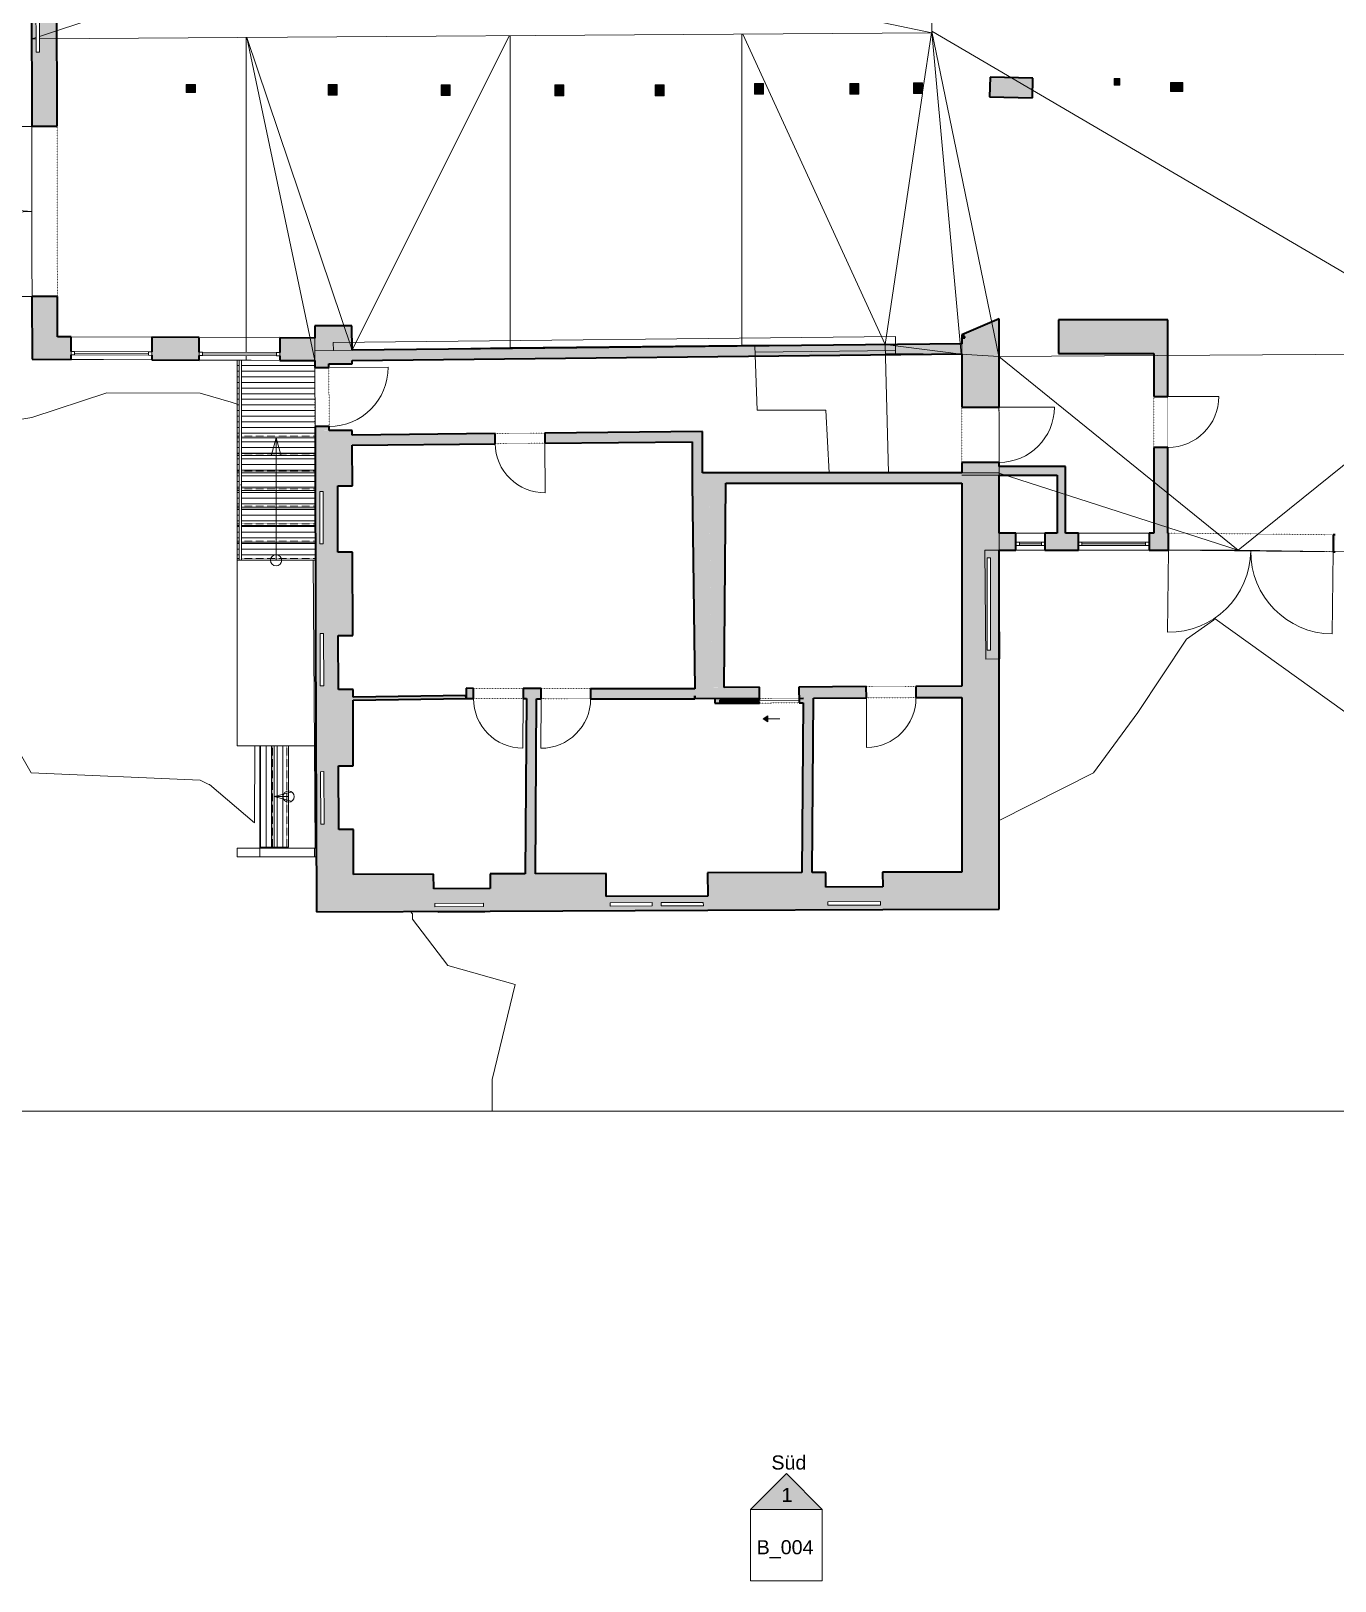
# Model space of a CAD drawing. Header units: millimetres. Extents: x -34429 to 28571, y -26634 to 14701.
# Drawn here: x -13429 to 9702, y -26634 to 859 of the extents above; entities that cross this region are included whole.
import ezdxf

# ---------------------------------------------------------------- set-up
doc = ezdxf.new("R2010")
doc.units = ezdxf.units.MM
doc.linetypes.add('Verdeckt', pattern=[3, 2, -1])
doc.linetypes.add('Über Schnittebene 1', pattern=[1, 0, -1])
for name, color, linetype, lineweight in [('A-ANNO-NOTE', 131, 'Continuous', 9), ('A-DETL-MBND', 5, 'Continuous', 9), ('A-DOOR', 31, 'Continuous', 9), ('A-FLOR', 192, 'Continuous', 9), ('A-FLOR-HRAL', 11, 'Continuous', 9), ('A-GLAZ', 151, 'Continuous', 9), ('A-WALL', 113, 'Continuous', 9), ('A-WALL-PATT', 111, 'Continuous', 35), ('C-TOPO', 7, 'Continuous', 9), ('C-TOPO-MAJR', 7, 'Continuous', 9), ('G-ANNO-SYMB', 111, 'Continuous', 9), ('S-COLS', 52, 'Continuous', 9), ('S-STRS', 31, 'Continuous', 9), ('S-STRS-ANNO', 31, 'Continuous', 9)]:
    doc.layers.add(name, color=color, linetype=linetype, lineweight=lineweight)
doc.styles.add('Arial', font='arial.ttf', dxfattribs={"height": 250})
pattern_1 = [(180, (-9770.68, -8530.01), (-1e-14, -100), [])]
pattern_2 = [(270, (-8860.51, -13620.01), (100, 6e-15), [])]

# ---------------------------------------------------------------- blocks, each defined once
blk = doc.blocks.new('Fensterelement 1-flg - Standard-457505-Erdgeschoss ÖG')
at = {"layer": 'A-GLAZ'}
for p, q in [((-413, 10), (-413, 33)), ((413, 10), (-413, 10)), ((413, 31), (413, 10))]:
    blk.add_line(p, q, dxfattribs=at)
blk = doc.blocks.new('Drehflügel 1-flg - Variabel - Drehflügel 1-flg - Variabel-412876-Erdgeschoss ÖG')
at = {"layer": 'A-DOOR', "linetype": 'Über Schnittebene 1'}
for p, q in [((440, 76), (-440, 76)), ((-440, -104), (440, -104))]:
    blk.add_line(p, q, dxfattribs=at)
at = {"layer": 'A-DOOR'}
blk.add_line((440, -984), (440, -104), dxfattribs=at)
blk.add_arc((440, -104), 880, 180, 270, dxfattribs=at)
blk = doc.blocks.new('Drehflügel 1-flg - Variabel - Drehflügel 1-flg - Variabel-412947-Erdgeschoss ÖG')
at = {"layer": 'A-DOOR', "linetype": 'Über Schnittebene 1'}
for p, q in [((440, 76), (-440, 76)), ((-440, -104), (440, -104))]:
    blk.add_line(p, q, dxfattribs=at)
at = {"layer": 'A-DOOR'}
blk.add_line((440, -984), (440, -104), dxfattribs=at)
blk.add_arc((440, -104), 880, 180, 270, dxfattribs=at)
blk = doc.blocks.new('Drehflügel 1-flg - Variabel - Drehflügel 1-flg - Variabel-413046-Erdgeschoss ÖG')
at = {"layer": 'A-DOOR'}
blk.add_line((440, 984), (440, 104), dxfattribs=at)
at = {"layer": 'A-DOOR', "linetype": 'Über Schnittebene 1'}
for p, q in [((-440, 104), (440, 104)), ((440, -76), (-440, -76))]:
    blk.add_line(p, q, dxfattribs=at)
at = {"layer": 'A-DOOR'}
blk.add_arc((440, 104), 880, 90, 180, dxfattribs=at)
blk = doc.blocks.new('Wandschiebeflügel 1-flg - 70 x 1_975-415245-Erdgeschoss ÖG')
at = {"layer": 'A-DOOR', "linetype": 'Über Schnittebene 1'}
for p, q in [((-350, 64), (350, 64)), ((350, -16), (-350, -16))]:
    blk.add_line(p, q, dxfattribs=at)
at = {"layer": 'A-DOOR'}
blk.add_line((-350, 24), (350, 24), dxfattribs=at)
blk = doc.blocks.new('Drehflügel 1-flg - Variabel - Drehflügel 1-flg - Variabel-523802-Erdgeschoss ÖG')
at = {"layer": 'A-DOOR', "linetype": 'Über Schnittebene 1'}
for p, q in [((525, 111), (-525, 111)), ((-525, -139), (525, -139))]:
    blk.add_line(p, q, dxfattribs=at)
at = {"layer": 'A-DOOR'}
blk.add_line((525, -1189), (525, -139), dxfattribs=at)
blk.add_arc((525, -139), 1050, 180, 270, dxfattribs=at)
blk = doc.blocks.new('Fenster 1-flg - Variabel - Fenster 1-flg - Variabel-524245-Erdgeschoss ÖG')
at = {"layer": 'A-GLAZ'}
for p, q in [((-465, 60), (-465, 120)), ((-465, 120), (465, 120)), ((465, 60), (-465, 60)), ((465, 120), (465, 60))]:
    blk.add_line(p, q, dxfattribs=at)
blk = doc.blocks.new('Fenster 1-flg - Variabel - Fenster 1-flg - Variabel-524308-Erdgeschoss ÖG')
at = {"layer": 'A-GLAZ'}
for p, q in [((-465, 190), (-465, 250)), ((-465, 250), (465, 250)), ((465, 190), (-465, 190)), ((465, 250), (465, 190))]:
    blk.add_line(p, q, dxfattribs=at)
blk = doc.blocks.new('Fenster 1-flg - Variabel - Fenster 1-flg - Variabel-526024-Erdgeschoss ÖG')
at = {"layer": 'A-GLAZ'}
for p, q in [((-430, 60), (-430, 120)), ((-430, 120), (430, 120)), ((430, 60), (-430, 60)), ((430, 120), (430, 60))]:
    blk.add_line(p, q, dxfattribs=at)
blk = doc.blocks.new('Fenster 1-flg - Variabel - Fenster 1-flg - Variabel-526816-Erdgeschoss ÖG')
at = {"layer": 'A-GLAZ'}
for p, q in [((-375, -15), (-375, 45)), ((-375, 45), (375, 45)), ((375, 45), (375, -15)), ((375, -15), (-375, -15))]:
    blk.add_line(p, q, dxfattribs=at)
blk = doc.blocks.new('Fenster 1-flg - Variabel - Fenster 1-flg - Variabel-526720-Erdgeschoss ÖG')
at = {"layer": 'A-GLAZ'}
for p, q in [((-467, 60), (-467, 120)), ((-467, 120), (467, 120)), ((467, 60), (-467, 60)), ((467, 120), (467, 60))]:
    blk.add_line(p, q, dxfattribs=at)
blk = doc.blocks.new('Drehflügel 1-flg - Variabel - Drehflügel 1-flg - Variabel-526957-Erdgeschoss ÖG')
at = {"layer": 'A-DOOR'}
blk.add_line((440, 994), (440, 114), dxfattribs=at)
at = {"layer": 'A-DOOR', "linetype": 'Über Schnittebene 1'}
for p, q in [((-440, 114), (440, 114)), ((440, -86), (-440, -86))]:
    blk.add_line(p, q, dxfattribs=at)
at = {"layer": 'A-DOOR'}
blk.add_arc((440, 114), 880, 90, 180, dxfattribs=at)
blk = doc.blocks.new('Fenster 1-flg - Variabel - Fenster 1-flg - Variabel-527151-Erdgeschoss ÖG')
at = {"layer": 'A-GLAZ'}
for p, q in [((-818, 120), (-818, 180)), ((-818, 180), (818, 180)), ((818, 120), (-818, 120)), ((818, 180), (818, 120))]:
    blk.add_line(p, q, dxfattribs=at)
blk = doc.blocks.new('Fenster 1-flg - Variabel - Fenster 1-flg - Variabel-530779-Erdgeschoss ÖG')
at = {"layer": 'A-GLAZ'}
for p, q in [((-715, -120), (-715, -60)), ((-715, -60), (-655, -60)), ((-655, -120), (-715, -120)), ((-655, -60), (-655, -120)), ((655, -60), (-655, -60)), ((-655, -90), (655, -90)), ((-655, -120), (655, -120)), ((655, -120), (655, -60)), ((655, -60), (715, -60)), ((715, -120), (655, -120)), ((715, -60), (715, -120))]:
    blk.add_line(p, q, dxfattribs=at)
blk = doc.blocks.new('Fenster 1-flg - Variabel - Fenster 1-flg - Variabel-531383-Erdgeschoss ÖG')
at = {"layer": 'A-GLAZ'}
for p, q in [((-255, -70), (-255, -10)), ((-255, -10), (-195, -10)), ((-195, -70), (-255, -70)), ((-195, -10), (-195, -70)), ((195, -10), (-195, -10)), ((-195, -40), (195, -40)), ((-195, -70), (195, -70)), ((195, -70), (195, -10)), ((195, -10), (255, -10)), ((255, -70), (195, -70)), ((255, -10), (255, -70))]:
    blk.add_line(p, q, dxfattribs=at)
blk = doc.blocks.new('Fenster 1-flg - Variabel - Fenster 1-flg - Variabel-531395-Erdgeschoss ÖG')
at = {"layer": 'A-GLAZ'}
for p, q in [((-625, -70), (-625, -10)), ((-625, -10), (-565, -10)), ((-565, -70), (-625, -70)), ((-565, -10), (-565, -70)), ((565, -10), (-565, -10)), ((-565, -40), (565, -40)), ((-565, -70), (565, -70)), ((565, -70), (565, -10)), ((565, -10), (625, -10)), ((625, -70), (565, -70)), ((625, -10), (625, -70))]:
    blk.add_line(p, q, dxfattribs=at)
blk = doc.blocks.new('Drehflügel 2-flg - Variabel - Drehflügel 2-flg - Variabel-530877-Erdgeschoss ÖG')
at = {"layer": 'A-DOOR'}
for p, q in [((-1509, 1749), (-1509, 239)), ((1509, 1749), (1509, 239))]:
    blk.add_line(p, q, dxfattribs=at)
at = {"layer": 'A-DOOR', "linetype": 'Über Schnittebene 1'}
for p, q in [((-1509, 239), (1509, 239)), ((1509, -211), (-1509, -211))]:
    blk.add_line(p, q, dxfattribs=at)
at = {"layer": 'A-DOOR'}
for centre, start, end in [((-1509, 239), 360, 90), ((1509, 239), 90, 180)]:
    blk.add_arc(centre, 1509, start, end, dxfattribs=at)
blk = doc.blocks.new('Fenster 1-flg - Variabel - Fenster 1-flg - Variabel-535240-Erdgeschoss ÖG')
at = {"layer": 'A-GLAZ'}
for p, q in [((-970, -85), (970, -85)), ((-970, -145), (-970, -85)), ((970, -145), (-970, -145)), ((970, -85), (970, -145))]:
    blk.add_line(p, q, dxfattribs=at)
blk = doc.blocks.new('Drehflügel 1-flg - Variabel - Drehflügel 1-flg - Variabel-535595-Erdgeschoss ÖG')
at = {"layer": 'A-DOOR', "linetype": 'Über Schnittebene 1'}
for p, q in [((452, 111), (-452, 111)), ((-452, -139), (452, -139))]:
    blk.add_line(p, q, dxfattribs=at)
at = {"layer": 'A-DOOR'}
blk.add_line((452, -1044), (452, -139), dxfattribs=at)
blk.add_arc((452, -139), 905, 180, 270, dxfattribs=at)
blk = doc.blocks.new('Drehflügel 1-flg - Variabel - Drehflügel 1-flg - Variabel-535766-Erdgeschoss ÖG')
at = {"layer": 'A-DOOR', "linetype": 'Über Schnittebene 1'}
for p, q in [((491, 316), (-491, 316)), ((-491, -344), (491, -344))]:
    blk.add_line(p, q, dxfattribs=at)
at = {"layer": 'A-DOOR'}
blk.add_line((491, -1326), (491, -344), dxfattribs=at)
blk.add_arc((491, -344), 982, 180, 270, dxfattribs=at)
blk = doc.blocks.new('Drehflügel 2-flg - Variabel - Drehflügel 2-flg - Variabel-545345-Erdgeschoss ÖG')
at = {"layer": 'A-DOOR'}
for p, q in [((-1460, 1624), (-1460, 164)), ((1460, 1624), (1460, 164))]:
    blk.add_line(p, q, dxfattribs=at)
at = {"layer": 'A-DOOR', "linetype": 'Über Schnittebene 1'}
for p, q in [((-1460, 164), (1460, 164)), ((1460, -136), (-1460, -136))]:
    blk.add_line(p, q, dxfattribs=at)
at = {"layer": 'A-DOOR'}
for centre, start, end in [((-1460, 164), 360, 90), ((1460, 164), 90, 180)]:
    blk.add_arc(centre, 1460, start, end, dxfattribs=at)
blk = doc.blocks.new('Typ des oberen Holms - Oberer Geländerholm_Innen_-623101-Erdgeschoss ÖG')
at = {"layer": 'A-FLOR-HRAL'}
for p, q in [((-9735, -7152), (-9735, -8530)), ((-9717, -7192), (-9713, -7192)), ((-9695, -8530), (-9695, -7152))]:
    blk.add_line(p, q, dxfattribs=at)
at = {"layer": 'A-FLOR-HRAL', "flags": 128}
blk.add_lwpolyline([(-9713, -8530), (-9715, -8530), (-9717, -8530)], dxfattribs=at)
blk = doc.blocks.new('Typ des oberen Holms - Oberer Geländerholm_Innen_-V1-Erdgeschoss ÖG')
at = {"layer": 'A-FLOR-HRAL'}
for p, q in [((-9735, -4982), (-9695, -4982)), ((-9735, -6360), (-9735, -4982)), ((-9695, -6360), (-9695, -4982)), ((-9735, -8530), (-9735, -6360)), ((-9695, -8530), (-9695, -6360)), ((-9735, -8530), (-9695, -8530))]:
    blk.add_line(p, q, dxfattribs=at)
blk = doc.blocks.new('Ansicht - Gefüllter Pfeil und Ansichtsname-212564-Erdgeschoss ÖG')
at = {"layer": 'G-ANNO-SYMB'}
for p, q in [((-6.35, -6.35), (-6.35, 6.35)), ((-6.35, 6.35), (6.35, 6.35)), ((6.35, 6.35), (6.35, -6.35)), ((6.35, -6.35), (-6.35, -6.35))]:
    blk.add_line(p, q, dxfattribs=at)
blk = doc.blocks.new('Ansicht - Gefüllter Pfeil und Ansichtsname-212290-Erdgeschoss ÖG')
at = {"layer": 'G-ANNO-SYMB'}
blk.add_hatch(color=256, dxfattribs=at).paths.add_polyline_path([(6.35, 0), (-6.35, 0), (0, 6.35)], flags=0)
for p, q in [((0, 6.35), (-6.35, 0)), ((6.35, 0), (0, 6.35)), ((-6.35, 0), (6.35, 0))]:
    blk.add_line(p, q, dxfattribs=at)

msp = doc.modelspace()

# ---------------------------------------------------------------- hatches: boundary and pattern name
at = {"layer": 'A-ANNO-NOTE'}
msp.add_hatch(color=256, dxfattribs=at).paths.add_polyline_path([(-356, -11392), (-356, -11290), (-444, -11341)], flags=0)
at = {"layer": 'A-WALL-PATT', "lineweight": 9, "transparency": 33554585}
h = msp.add_hatch(color=256, dxfattribs=at)
h.paths.add_polyline_path([(-12960, -4567), (-12962, -3850), (-13412, -3851), (-13410, -4565)], flags=0)
h.paths.add_polyline_path([(-13417, -832), (-12967, -832), (-12975, 3488), (-13425, 3488), (-13418, -287)], flags=0)
h.paths.add_polyline_path([(-13340, 483), (-13343, 2423), (-13283, 2423), (-13280, 483), (-13283, 483)], flags=0)
h.paths.add_polyline_path([(-13428, 4848), (-12978, 4848), (-12979, 5701), (-13429, 5701), (-13428, 5225)], flags=0)
for points in [[(4334, -327), (4341, 23), (3583, 39), (3576, -311)], [(3133, -4561), (3743, -4302), (3743, -4248), (3133, -4507)], [(6486, -4863), (6736, -4863), (6736, -4263), (4798, -4263), (4798, -4863), (6389, -4863)], [(3133, -4582), (3133, -4507), (3083, -4528), (3083, -4582)], [(-7735, -4985), (3083, -4869), (3083, -4689), (-7735, -4805)], [(-1519, -7160), (-1519, -6425), (-1699, -6427), (-1699, -7160)], [(4773, -7018), (4773, -6868), (3743, -6868), (3743, -7018)], [(4773, -8048), (4923, -8048), (4923, -6868), (4773, -6868), (4773, -7708)], [(3083, -7160), (3083, -6980), (-1519, -6980), (-1519, -7160), (1987, -7160)], [(-1654, -10788), (-1354, -10786), (-1399, -7160), (-1699, -7160), (-1692, -7708)], [(-1354, -10786), (-1131, -10785), (-1101, -7160), (-1399, -7160), (-1392, -7708)], [(-8377, -10823), (-7977, -10822), (-7980, -9861), (-8240, -9862), (-8237, -10758), (-8297, -10758), (-8300, -9862), (-8380, -9863)], [(-7716, -11008), (-5712, -10980), (-5713, -10930), (-7717, -10958)], [(-4663, -14089), (-4483, -14088), (-4462, -10984), (-4642, -10983)], [(-1652, -10988), (-1652, -10935), (-1654, -10808), (-3387, -10807), (-3387, -10987), (-2415, -10988)], [(246, -14070), (426, -14069), (451, -10976), (271, -10977), (267, -11418)]]:
    msp.add_hatch(color=256, dxfattribs=at).paths.add_polyline_path(points, flags=0)
h = msp.add_hatch(color=256, dxfattribs=at)
h.paths.add_polyline_path([(-8365, -14763), (-7705, -14760), (-7709, -13306), (-8369, -13308)], flags=0)
h.paths.add_polyline_path([(-8373, -12178), (-7713, -12176), (-7717, -10821), (-8377, -10823), (-8375, -11418)], flags=0)
h.paths.add_polyline_path([(-8380, -9863), (-8300, -9862), (-8300, -9828), (-8240, -9828), (-8240, -9862), (-7720, -9861), (-7724, -8386), (-8384, -8388)], flags=0)
h.paths.add_polyline_path([(-8388, -7208), (-7728, -7206), (-7731, -6226), (-8391, -6228)], flags=0)
h.paths.add_polyline_path([(-8395, -5048), (-7735, -5046), (-7737, -4368), (-8397, -4370), (-8395, -4987)], flags=0)
h = msp.add_hatch(color=256, dxfattribs=at)
h.paths.add_polyline_path([(3083, -6943), (3743, -6943), (3743, -6793), (3083, -6793)], flags=0)
h.paths.add_polyline_path([(3743, -5811), (3743, -4302), (3083, -4582), (3083, -5811)], flags=0)
h = msp.add_hatch(color=256, dxfattribs=at)
h.paths.add_polyline_path([(-8395, -4987), (-8396, -4587), (-9014, -4585), (-9016, -4985)], flags=0)
h.paths.add_polyline_path([(-10446, -4978), (-10444, -4578), (-11284, -4574), (-11286, -4974), (-11219, -4975)], flags=0)
h.paths.add_polyline_path([(-12716, -4968), (-12714, -4568), (-13410, -4565), (-13409, -4965)], flags=0)
h = msp.add_hatch(color=256, dxfattribs=at)
h.paths.add_polyline_path([(6486, -8048), (6736, -8048), (6736, -6528), (6486, -6528), (6486, -7708)], flags=0)
h.paths.add_polyline_path([(6736, -5623), (6736, -4863), (6486, -4863), (6486, -5623)], flags=0)
h = msp.add_hatch(color=256, dxfattribs=at)
h.paths.add_polyline_path([(-8391, -6228), (-8141, -6227), (-8141, -6157), (-8391, -6158)], flags=0)
h.paths.add_polyline_path([(-8394, -5108), (-8144, -5107), (-8145, -5047), (-8395, -5048)], flags=0)
h = msp.add_hatch(color=256, dxfattribs=at)
h.paths.add_polyline_path([(-7730, -6488), (-5195, -6462), (-5197, -6282), (-7731, -6308)], flags=0)
h.paths.add_polyline_path([(-4315, -6453), (-1519, -6425), (-1519, -6245), (-4317, -6273)], flags=0)
h = msp.add_hatch(color=256, dxfattribs=at)
h.paths.add_polyline_path([(3083, -14059), (3743, -14056), (3743, -6943), (3083, -6943), (3083, -11418)], flags=0)
h.paths.add_polyline_path([(3593, -10123), (3533, -10123), (3533, -8488), (3593, -8488), (3593, -10063)], flags=0)
h = msp.add_hatch(color=256, dxfattribs=at)
h.paths.add_polyline_path([(-8384, -8388), (-7984, -8387), (-7988, -7207), (-8388, -7208), (-8387, -7708)], flags=0)
h.paths.add_polyline_path([(-8305, -8238), (-8308, -7308), (-8248, -7308), (-8245, -8238)], flags=0)
h = msp.add_hatch(color=256, dxfattribs=at)
h.paths.add_polyline_path([(6736, -8348), (6736, -8048), (6403, -8048), (6403, -8348)], flags=0)
h.paths.add_polyline_path([(5153, -8348), (5153, -8048), (4553, -8048), (4553, -8348)], flags=0)
h.paths.add_polyline_path([(3743, -8348), (4043, -8348), (4043, -8048), (3743, -8048)], flags=0)
h = msp.add_hatch(color=256, dxfattribs=at)
h.paths.add_polyline_path([(9702, -8378), (9706, -8078), (9671, -8078), (9668, -8378)], flags=0)
h.paths.add_polyline_path([(6748, -8348), (6751, -8048), (6736, -8048), (6736, -8348)], flags=0)
h = msp.add_hatch(color=256, dxfattribs=at)
h.paths.add_polyline_path([(-3387, -10987), (-3387, -10807), (-3502, -10807), (-3502, -10987)], flags=0)
h.paths.add_polyline_path([(-4382, -10984), (-4382, -10804), (-4700, -10803), (-4700, -10983), (-4462, -10984)], flags=0)
h.paths.add_polyline_path([(-5580, -10981), (-5580, -10801), (-5711, -10800), (-5712, -10980)], flags=0)
h = msp.add_hatch(color=256, dxfattribs=at)
h.paths.add_polyline_path([(-1651, -10988), (-506, -10982), (-507, -10782), (-1654, -10788), (-1652, -10935)], flags=0)
h.paths.add_polyline_path([(194, -10978), (1389, -10971), (1388, -10771), (193, -10778)], flags=0)
h.paths.add_polyline_path([(2269, -10966), (3083, -10962), (3083, -10762), (2268, -10766)], flags=0)
h = msp.add_hatch(color=256, dxfattribs=at)
h.paths.add_polyline_path([(-1301, -11066), (-506, -11062), (-506, -11042), (-1206, -11046), (-1206, -11006), (-506, -11002), (-506, -10982), (-1301, -10986)], flags=0)
h.paths.add_polyline_path([(194, -11058), (270, -11057), (271, -10977), (194, -10978)], flags=0)
h = msp.add_hatch(color=256, dxfattribs=at)
h.paths.add_polyline_path([(-8369, -13308), (-7969, -13307), (-7973, -12177), (-8373, -12178)], flags=0)
h.paths.add_polyline_path([(-8290, -13209), (-8293, -12279), (-8233, -12279), (-8230, -13209)], flags=0)
h = msp.add_hatch(color=256, dxfattribs=at)
h.paths.add_polyline_path([(-7705, -14760), (-6285, -14755), (-6287, -14095), (-7707, -14100)], flags=0)
h.paths.add_polyline_path([(-5285, -14751), (-3225, -14743), (-3227, -14083), (-5287, -14091), (-5286, -14351)], flags=0)
h.paths.add_polyline_path([(-1425, -14736), (670, -14728), (668, -14068), (-1427, -14076), (-1426, -14486)], flags=0)
h.paths.add_polyline_path([(1680, -14724), (3743, -14716), (3743, -14056), (1678, -14064), (1679, -14324)], flags=0)
h = msp.add_hatch(color=256, dxfattribs=at)
h.paths.add_polyline_path([(-6285, -14755), (-5285, -14751), (-5286, -14351), (-6286, -14355)], flags=0)
h.paths.add_polyline_path([(-6265, -14675), (-6265, -14615), (-5405, -14612), (-5405, -14672), (-6205, -14675)], flags=0)
h = msp.add_hatch(color=256, dxfattribs=at)
h.paths.add_polyline_path([(-3225, -14743), (-1425, -14736), (-1426, -14486), (-3226, -14493)], flags=0)
h.paths.add_polyline_path([(-3158, -14663), (-3158, -14603), (-2408, -14600), (-2408, -14660), (-3098, -14663)], flags=0)
h.paths.add_polyline_path([(-2253, -14659), (-2253, -14599), (-1503, -14596), (-1503, -14656), (-2193, -14659)], flags=0)
h = msp.add_hatch(color=256, dxfattribs=at)
h.paths.add_polyline_path([(670, -14728), (1680, -14724), (1679, -14324), (669, -14328)], flags=0)
h.paths.add_polyline_path([(705, -14648), (705, -14588), (1640, -14584), (1640, -14644), (765, -14648)], flags=0)
at = {"layer": 'S-COLS'}
for points in [[(5883, -102), (5883, 18), (5783, 18), (5783, -102)], [(-10674, -232), (-10514, -232), (-10514, -92), (-10674, -92)], [(-8159, -279), (-7999, -279), (-7999, -89), (-8159, -89)], [(-5994, -284), (-5994, -94), (-6154, -94), (-6154, -284)], [(-4139, -289), (-3979, -289), (-3979, -99), (-4139, -99), (-4139, -287)], [(-2199, -289), (-2199, -99), (-2359, -99), (-2359, -289)], [(-594, -264), (-434, -264), (-434, -74), (-594, -74)], [(1096, -264), (1256, -264), (1256, -74), (1096, -74)], [(2226, -249), (2386, -249), (2386, -59), (2226, -59)], [(6784, -216), (7004, -216), (7004, -56), (6784, -56)]]:
    msp.add_hatch(color=256, dxfattribs=at).paths.add_polyline_path(points, flags=0)
at = {"layer": 'S-STRS'}
h = msp.add_hatch(dxfattribs=at)
h.set_pattern_fill('FP_2', color=256, style=0, pattern_type=2)
h.set_pattern_definition([(180, (-9080.69, -5674.12), (-1e-14, -100), [])])
h.paths.add_polyline_path([(-8391, -6360), (-8395, -4988), (-9695, -4982), (-9695, -6360), (-8391, -6360)], flags=0)
h.paths.add_polyline_path([(-9771, -6360), (-9735, -6360), (-9735, -4982), (-9771, -4982), (-9771, -5852)], flags=0)
h = msp.add_hatch(dxfattribs=at)
h.set_pattern_fill('FP_3', color=256, style=0, pattern_type=2)
h.set_pattern_definition(pattern_1)
h.paths.add_polyline_path([(-8391, -6670), (-8391, -6670), (-8391, -6360), (-9695, -6360), (-9695, -6670), (-8395, -6670)], flags=0)
h.paths.add_polyline_path([(-9771, -6670), (-9735, -6670), (-9735, -6360), (-9771, -6360)], flags=0)
h = msp.add_hatch(dxfattribs=at)
h.set_pattern_fill('FP_3', color=256, style=0, pattern_type=2)
h.set_pattern_definition(pattern_1)
h.paths.add_polyline_path([(-9018, -6980), (-8391, -6980), (-8391, -6670), (-9695, -6670), (-9695, -6980), (-9568, -6980)], flags=0)
h.paths.add_polyline_path([(-9735, -6980), (-9735, -6670), (-9771, -6670), (-9771, -6980)], flags=0)
h = msp.add_hatch(dxfattribs=at)
h.set_pattern_fill('FP_3', color=256, style=0, pattern_type=2)
h.set_pattern_definition(pattern_1)
h.paths.add_polyline_path([(-9771, -7290), (-9735, -7290), (-9735, -6980), (-9771, -6980), (-9771, -7244)], flags=0)
h.paths.add_polyline_path([(-9695, -7290), (-8391, -7290), (-8391, -6980), (-9695, -6980), (-9695, -7244)], flags=0)
h = msp.add_hatch(dxfattribs=at)
h.set_pattern_fill('FP_3', color=256, style=0, pattern_type=2)
h.set_pattern_definition(pattern_1)
h.paths.add_polyline_path([(-8395, -7600), (-8391, -7600), (-8391, -7290), (-9695, -7290), (-9695, -7600), (-9018, -7600)], flags=0)
h.paths.add_polyline_path([(-9735, -7600), (-9735, -7290), (-9771, -7290), (-9771, -7600)], flags=0)
h = msp.add_hatch(dxfattribs=at)
h.set_pattern_fill('FP_3', color=256, style=0, pattern_type=2)
h.set_pattern_definition(pattern_1)
h.paths.add_polyline_path([(-9735, -7910), (-9735, -7600), (-9771, -7600), (-9771, -7910)], flags=0)
h.paths.add_polyline_path([(-9695, -7910), (-8391, -7910), (-8391, -7600), (-9695, -7600), (-9695, -7708)], flags=0)
h = msp.add_hatch(dxfattribs=at)
h.set_pattern_fill('FP_3', color=256, style=0, pattern_type=2)
h.set_pattern_definition(pattern_1)
h.paths.add_polyline_path([(-8395, -8220), (-8391, -8220), (-8391, -7910), (-9695, -7910), (-9695, -8220), (-9018, -8220)], flags=0)
h.paths.add_polyline_path([(-9735, -8220), (-9735, -7910), (-9771, -7910), (-9771, -8220)], flags=0)
h = msp.add_hatch(dxfattribs=at)
h.set_pattern_fill('FP_3', color=256, style=0, pattern_type=2)
h.set_pattern_definition(pattern_1)
h.paths.add_polyline_path([(-8391, -8530), (-8391, -8220), (-9695, -8220), (-9695, -8530), (-8395, -8530)], flags=0)
h.paths.add_polyline_path([(-9771, -8530), (-9735, -8530), (-9735, -8220), (-9771, -8220)], flags=0)
h = msp.add_hatch(dxfattribs=at)
h.set_pattern_fill('FP_4', color=256, style=0, pattern_type=2)
h.set_pattern_definition(pattern_2)
h.paths.add_polyline_path([(-9213, -13620), (-9116, -13620), (-9116, -11820), (-9371, -11820), (-9371, -13620)], flags=0)
h = msp.add_hatch(dxfattribs=at)
h.set_pattern_fill('FP_4', color=256, style=0, pattern_type=2)
h.set_pattern_definition(pattern_2)
h.paths.add_polyline_path([(-8861, -13620), (-8861, -11820), (-9116, -11820), (-9116, -13620), (-9018, -13620)], flags=0)

# ---------------------------------------------------------------- linework, layer by layer
at = {"layer": 'A-ANNO-NOTE'}
for p, q in [((-356, -11290), (-444, -11341)), ((-444, -11341), (-144, -11340)), ((-444, -11341), (-356, -11392)), ((-356, -11392), (-356, -11290))]:
    msp.add_line(p, q, dxfattribs=at)
at = {"layer": 'A-DETL-MBND'}
for p, q in [((-9771, -7264), (-9771, -6360)), ((-9771, -8127), (-9771, -6360)), ((-9771, -8127), (-9771, -7264)), ((-9771, -8530), (-9771, -8127)), ((-9771, -8530), (-9771, -8127)), ((-9771, -9165), (-9771, -8530)), ((-9371, -13620), (-9371, -11820)), ((-9371, -13620), (-9371, -11820)), ((-9371, -11820), (-9371, -13620)), ((-8401, -11570), (-8402, -11570)), ((-8401, -11570), (-8401, -11820)), ((-8387, -13638), (-8401, -11820)), ((-9771, -13788), (-9771, -13638)), ((-9771, -13638), (-8387, -13638)), ((-9371, -13638), (-9371, -13620)), ((-9371, -13638), (-9371, -13620)), ((-9371, -13620), (-9371, -13638)), ((-9371, -13788), (-9371, -13638)), ((-9371, -13788), (-9371, -13638)), ((-9371, -13638), (-9371, -13788)), ((-8891, -13620), (-8891, -13638)), ((-8401, -13788), (-8401, -13638)), ((-8401, -13788), (-9771, -13788)), ((-9223, -13788), (-9371, -13788)), ((-9223, -13788), (-9371, -13788)), ((-9371, -13788), (-8401, -13788)), ((-8401, -13788), (-9223, -13788)), ((-9018, -13788), (-9223, -13788)), ((-8401, -13788), (-9018, -13788)), ((-8368, -13788), (-8401, -13788)), ((-8368, -13788), (-8401, -13788)), ((-8401, -13788), (-8368, -13788))]:
    msp.add_line(p, q, dxfattribs=at)
at = {"layer": 'A-FLOR', "lineweight": 18}
for p, q in [((-13280, 764), (-7023, 2835)), ((-7023, 2835), (2549, 825)), ((2549, 858), (12309, -4863)), ((2549, 849), (3736, -4915)), ((3073, -4872), (2549, 838)), ((-13420, 717), (-13340, 744)), ((-9610, -4842), (-9610, 743)), ((-9603, 743), (-8395, -4987)), ((-7735, -4805), (-9598, 743)), ((-7735, -4805), (-4945, 774)), ((-4928, 774), (-4928, -4758)), ((-819, -4714), (-819, 802)), ((-803, 802), (1722, -4703)), ((2386, -228), (2542, 825)), ((1722, -4703), (2383, -249)), ((-9610, -4982), (-9610, -4902)), ((-7735, -4805), (-4928, -4758)), ((1722, -4703), (-4928, -4758)), ((-4928, -4758), (-819, -4714)), ((-819, -4714), (1722, -4703)), ((1722, -4703), (3073, -4872)), ((3073, -4872), (1726, -4863)), ((3736, -4915), (3073, -4872)), ((12309, -4863), (3736, -4915)), ((3743, -6868), (3736, -4915)), ((3736, -4915), (7984, -8348)), ((12309, -4863), (7984, -8348)), ((3743, -6943), (3743, -6868)), ((3743, -6983), (3743, -6943)), ((7984, -8348), (3743, -6983))]:
    msp.add_line(p, q, dxfattribs=at)
at = {"layer": 'A-FLOR'}
for p, q in [((2549, 2905), (2549, 825)), ((-13340, 718), (-13420, 717)), ((-13409, -4965), (-13420, 717)), ((2549, 825), (-13280, 718)), ((-7735, -4805), (-8395, -4812)), ((1722, -4703), (-590, -4728)), ((-550, -5867), (-590, -4728)), ((1781, -6980), (1722, -4703)), ((-9610, -4982), (-13409, -4965)), ((-9016, -4985), (-9521, -4982)), ((-8395, -5048), (-8391, -6228)), ((670, -5867), (-550, -5867)), ((728, -6980), (670, -5867)), ((3743, -6980), (3083, -6980)), ((3743, -7018), (3743, -6980)), ((7984, -8348), (6736, -8348)), ((10282, -8388), (7984, -8348)), ((-9771, -11820), (-9771, -8530)), ((-8425, -8530), (-8401, -11820)), ((-8401, -11820), (-9771, -11820))]:
    msp.add_line(p, q, dxfattribs=at)
at = {"layer": 'A-WALL', "color": 7, "lineweight": 35}
for p, q in [((-13425, 3488), (-13417, -832)), ((-12967, -832), (-12975, 3488)), ((3583, 39), (3576, -311)), ((4341, 23), (3583, 39)), ((4334, -327), (4341, 23)), ((3576, -311), (4334, -327)), ((-13417, -832), (-12967, -832)), ((-12962, -3850), (-13412, -3851)), ((-13412, -3851), (-13409, -4965)), ((-12960, -4567), (-12962, -3850)), ((-7737, -4368), (-8397, -4370)), ((-8397, -4370), (-8396, -4587)), ((-7735, -4805), (-7737, -4368)), ((3743, -4248), (3083, -4528)), ((3743, -5811), (3743, -4248)), ((6736, -4263), (4798, -4263)), ((4798, -4263), (4798, -4863)), ((6736, -5623), (6736, -4263)), ((-12714, -4568), (-12960, -4567)), ((-12715, -4828), (-12714, -4568)), ((-11284, -4574), (-11285, -4834)), ((-10444, -4578), (-11284, -4574)), ((-10446, -4838), (-10444, -4578)), ((-9014, -4585), (-9016, -4845)), ((-8396, -4587), (-9014, -4585)), ((3083, -4528), (3083, -4689)), ((3133, -4561), (3083, -4582)), ((3083, -4582), (3133, -4582)), ((3133, -4582), (3133, -4561)), ((-12716, -4968), (-12715, -4888)), ((-11285, -4894), (-11286, -4974)), ((-10446, -4978), (-10446, -4898)), ((-9016, -4905), (-9016, -4985)), ((3083, -4689), (-7735, -4805)), ((-7735, -4985), (3083, -4869)), ((3083, -4869), (3083, -5811)), ((4798, -4863), (6486, -4863)), ((6486, -4863), (6486, -5623)), ((-13409, -4965), (-12716, -4968)), ((-11286, -4974), (-10446, -4978)), ((-9016, -4985), (-8395, -4987)), ((-8395, -4987), (-8395, -5048)), ((-8395, -5048), (-8394, -5108)), ((-8394, -5108), (-8144, -5107)), ((-8145, -5047), (-7735, -5046)), ((-8144, -5107), (-8145, -5047)), ((-7735, -5046), (-7735, -4985)), ((6486, -5623), (6736, -5623)), ((3083, -5811), (3743, -5811)), ((-8141, -6157), (-8391, -6158)), ((-8391, -6158), (-8391, -6228)), ((-8391, -6228), (-8380, -9863)), ((-8141, -6227), (-8141, -6157)), ((-7731, -6226), (-8141, -6227)), ((-7731, -6308), (-7731, -6226)), ((-5197, -6282), (-7731, -6308)), ((-5195, -6462), (-5197, -6282)), ((-1519, -6245), (-4317, -6273)), ((-4317, -6273), (-4315, -6453)), ((-1519, -6980), (-1519, -6245)), ((-7730, -6488), (-5195, -6462)), ((-7728, -7206), (-7730, -6488)), ((-4315, -6453), (-1699, -6427)), ((-1699, -6427), (-1699, -7160)), ((6486, -6528), (6486, -8048)), ((6736, -6528), (6486, -6528)), ((6736, -8048), (6736, -6528)), ((3083, -6793), (3083, -6980)), ((3743, -6793), (3083, -6793)), ((3743, -6868), (3743, -6793)), ((4923, -6868), (3743, -6868)), ((4923, -8048), (4923, -6868)), ((3083, -6980), (-1519, -6980)), ((3743, -8048), (3743, -7018)), ((3743, -7018), (4773, -7018)), ((4773, -7018), (4773, -8048)), ((-7988, -7207), (-7728, -7206)), ((-7984, -8387), (-7988, -7207)), ((-1699, -7160), (-1654, -10808)), ((-1131, -10785), (-1101, -7160)), ((-1101, -7160), (3083, -7160)), ((3083, -7160), (3083, -10762)), ((4043, -8048), (3743, -8048)), ((4043, -8348), (4043, -8048)), ((4773, -8048), (4553, -8048)), ((4553, -8048), (4553, -8348)), ((5153, -8048), (4923, -8048)), ((5153, -8348), (5153, -8048)), ((6486, -8048), (6403, -8048)), ((6403, -8048), (6403, -8348)), ((6751, -8048), (6736, -8048)), ((6748, -8348), (6751, -8048)), ((9671, -8078), (9668, -8378)), ((9706, -8078), (9671, -8078)), ((-7724, -8386), (-7984, -8387)), ((-7720, -9861), (-7724, -8386)), ((3743, -8348), (4043, -8348)), ((3743, -14716), (3743, -8348)), ((4553, -8348), (5153, -8348)), ((6403, -8348), (6736, -8348)), ((6736, -8348), (6748, -8348)), ((9668, -8378), (9702, -8378)), ((-8380, -9863), (-8365, -14763)), ((-7980, -9861), (-7720, -9861)), ((-7977, -10822), (-7980, -9861)), ((-7717, -10821), (-7977, -10822)), ((-7717, -10958), (-7717, -10821)), ((-5713, -10930), (-7717, -10958)), ((-7716, -11008), (-5712, -10980)), ((-5712, -10980), (-5713, -10930)), ((-5711, -10800), (-5712, -10980)), ((-5712, -10980), (-5580, -10981)), ((-5580, -10801), (-5711, -10800)), ((-5580, -10981), (-5580, -10801)), ((-4382, -10804), (-4700, -10803)), ((-4700, -10803), (-4700, -10983)), ((-4700, -10983), (-4642, -10983)), ((-4642, -10983), (-4663, -14089)), ((-4483, -14088), (-4462, -10984)), ((-4462, -10984), (-4382, -10984)), ((-4382, -10984), (-4382, -10804)), ((-3387, -10807), (-3502, -10807)), ((-3502, -10807), (-3502, -10987)), ((-3502, -10987), (-3387, -10987)), ((-1654, -10808), (-3387, -10807)), ((-3387, -10987), (-1652, -10988)), ((-1652, -10935), (-1651, -10988)), ((-1652, -10988), (-1652, -10935)), ((-506, -10982), (-1651, -10988)), ((-1301, -10986), (-1301, -11066)), ((-507, -10782), (-1131, -10785)), ((-506, -11002), (-507, -10782)), ((1388, -10771), (193, -10778)), ((193, -10778), (194, -11058)), ((194, -10978), (271, -10977)), ((426, -14069), (451, -10976)), ((451, -10976), (1389, -10971)), ((1389, -10971), (1388, -10771)), ((3083, -10762), (2268, -10766)), ((2268, -10766), (2269, -10966)), ((2269, -10966), (3083, -10962)), ((3083, -10962), (3083, -14059)), ((-7713, -12176), (-7716, -11008)), ((-1301, -11066), (-506, -11062)), ((-1206, -11006), (-506, -11002)), ((-1206, -11046), (-1206, -11006)), ((-506, -11042), (-1206, -11046)), ((-506, -11062), (-506, -11042)), ((194, -11058), (270, -11057)), ((270, -11057), (246, -14070)), ((-7973, -12177), (-7713, -12176)), ((-7969, -13307), (-7973, -12177)), ((-7709, -13306), (-7969, -13307)), ((-7707, -14100), (-7709, -13306)), ((-6287, -14095), (-7707, -14100)), ((-6286, -14355), (-6287, -14095)), ((-4663, -14089), (-5287, -14091)), ((-5287, -14091), (-5286, -14351)), ((-3227, -14083), (-4483, -14088)), ((-3226, -14493), (-3227, -14083)), ((246, -14070), (-1427, -14076)), ((-1427, -14076), (-1426, -14486)), ((668, -14068), (426, -14069)), ((669, -14328), (668, -14068)), ((3083, -14059), (1678, -14064)), ((1678, -14064), (1679, -14324)), ((-5286, -14351), (-6286, -14355)), ((-1426, -14486), (-3226, -14493)), ((1679, -14324), (669, -14328)), ((-8365, -14763), (-5285, -14751)), ((-5285, -14751), (-1425, -14736)), ((-1425, -14736), (1680, -14724)), ((1680, -14724), (3743, -14716))]:
    msp.add_line(p, q, dxfattribs=at)
at = {"layer": 'A-WALL'}
for p, q in [((-12714, -4568), (-11284, -4574)), ((-10444, -4578), (-9014, -4585)), ((-8396, -4587), (-8395, -4987)), ((-8067, -4667), (1903, -4560)), ((-8067, -4667), (-8066, -4808)), ((1903, -4560), (1907, -4881)), ((-12715, -4888), (-12715, -4828)), ((-11285, -4834), (-11285, -4894)), ((-10446, -4898), (-10446, -4838)), ((-9016, -4845), (-9016, -4905)), ((1906, -4810), (-586, -4837)), ((3083, -4869), (3083, -4689)), ((-11286, -4974), (-12716, -4968)), ((-10446, -4978), (-9521, -4982)), ((-9771, -8127), (-9771, -6360)), ((3083, -7018), (3743, -7018)), ((3743, -8348), (3743, -8048)), ((4553, -8048), (4043, -8048)), ((6403, -8048), (5153, -8048)), ((6736, -8048), (6736, -8348)), ((3509, -10281), (3493, -8348)), ((3743, -8348), (3493, -8348)), ((3759, -10279), (3743, -8348)), ((4553, -8348), (4043, -8348)), ((6403, -8348), (5153, -8348)), ((3509, -10281), (3759, -10279)), ((-5580, -10801), (-5580, -10981)), ((-4700, -10983), (-4700, -10803)), ((-4700, -10983), (-4700, -10983)), ((-4382, -10804), (-4382, -10984)), ((-4382, -10984), (-4382, -10984)), ((-3502, -10987), (-3502, -10807)), ((-3502, -10807), (-3502, -10807)), ((-507, -10782), (-507, -10782)), ((194, -11058), (193, -10778)), ((1388, -10771), (1388, -10771)), ((1388, -10771), (1389, -10971)), ((2269, -10966), (2268, -10766)), ((-506, -11062), (-506, -11062)), ((-6287, -14095), (-6286, -14355)), ((-5287, -14091), (-5287, -14091)), ((-5286, -14351), (-5287, -14091)), ((-3227, -14083), (-3226, -14493)), ((-1427, -14076), (-1427, -14076)), ((-1426, -14486), (-1427, -14076)), ((668, -14068), (669, -14328)), ((-5285, -14751), (-5285, -14751)), ((-5285, -14751), (-5285, -14751)), ((-1425, -14736), (-1425, -14736)), ((1680, -14724), (1680, -14724))]:
    msp.add_line(p, q, dxfattribs=at)
at = {"layer": 'C-TOPO'}
for p, q in [((-13418, -316), (-13418, -309)), ((-13418, -316), (-13418, -309)), ((-13418, -316), (-13418, -309)), ((4043, -8348), (3743, -8348)), ((4043, -8348), (3743, -8348)), ((4553, -8348), (4043, -8348)), ((4553, -8348), (4043, -8348)), ((5153, -8348), (4553, -8348)), ((5153, -8348), (4553, -8348)), ((5521, -8348), (5153, -8348)), ((5521, -8348), (5153, -8348)), ((6736, -8348), (6748, -8348)), ((6748, -8348), (6736, -8348)), ((6748, -8348), (6736, -8348)), ((6736, -8348), (6748, -8348)), ((6748, -8348), (7538, -8356)), ((7538, -8356), (6748, -8348)), ((7538, -8356), (6748, -8348)), ((6748, -8348), (9668, -8378)), ((7538, -8356), (7571, -8356)), ((7571, -8356), (7538, -8356)), ((7571, -8356), (7538, -8356)), ((7579, -8357), (7571, -8356)), ((7579, -8357), (7571, -8356)), ((7579, -8357), (7571, -8356)), ((7579, -8357), (9434, -8375)), ((9434, -8375), (7579, -8357)), ((9434, -8375), (7579, -8357)), ((9668, -8378), (9434, -8375)), ((9668, -8378), (9434, -8375)), ((9668, -8378), (9434, -8375)), ((9702, -8378), (9668, -8378)), ((9702, -8378), (9668, -8378)), ((9702, -8378), (9668, -8378)), ((9668, -8378), (9702, -8378)), ((-9771, -8530), (-9771, -9165)), ((-9371, -13620), (-9371, -11820)), ((-9371, -13620), (-9371, -13638)), ((-9371, -13638), (-9371, -13788)), ((-9371, -13788), (-9223, -13788)), ((-9223, -13788), (-9018, -13788)), ((-9018, -13788), (-8401, -13788)), ((-8401, -13788), (-8368, -13788)), ((-16429, -18299), (-13429, -18299)), ((-10429, -18299), (-13429, -18299)), ((-7429, -18299), (-10429, -18299)), ((-4429, -18299), (-7429, -18299)), ((-4429, -18299), (-1429, -18299)), ((1571, -18299), (-1429, -18299)), ((1571, -18299), (4571, -18299)), ((4571, -18299), (7571, -18299)), ((10571, -18299), (7571, -18299))]:
    msp.add_line(p, q, dxfattribs=at)
at = {"layer": 'C-TOPO-MAJR'}
for p, q in [((-9465, -13184), (-9458, -11820)), ((-6038, -15719), (-6662, -14895)), ((-5247, -18299), (-5247, -17737))]:
    msp.add_line(p, q, dxfattribs=at)
at = {"layer": 'C-TOPO-MAJR', "flags": 128}
for points in [[(-13414, -5997), (-12085, -5558), (-10429, -5565), (-9879, -5726), (-9771, -5758)], [(-16429, -9936), (-16096, -9299), (-16253, -6475), (-13414, -5997)], [(3743, -13145), (5418, -12299), (6206, -11230), (7070, -9931), (7548, -9591)], [(7548, -9591), (7571, -9564), (7576, -9568), (9876, -11220), (10176, -11520)], [(-16044, -10513), (-14779, -9942), (-13429, -12299), (-10429, -12431), (-10285, -12502)], [(-10285, -12502), (-10262, -12508), (-9465, -13184)], [(-6662, -14895), (-6662, -14801), (-6695, -14757)], [(-5247, -17737), (-4840, -16053), (-6038, -15719)]]:
    msp.add_lwpolyline(points, dxfattribs=at)
at = {"layer": 'S-COLS'}
for p, q in [((5883, 18), (5783, 18)), ((5783, 18), (5783, -102)), ((5883, -102), (5883, 18)), ((-10514, -92), (-10674, -92)), ((-10674, -92), (-10674, -232)), ((-10674, -232), (-10514, -232)), ((-10514, -232), (-10514, -92)), ((-7999, -89), (-8159, -89)), ((-8159, -89), (-8159, -279)), ((-7999, -279), (-7999, -89)), ((-5994, -94), (-6154, -94)), ((-6154, -94), (-6154, -284)), ((-5994, -284), (-5994, -94)), ((-3979, -99), (-4139, -99)), ((-4139, -99), (-4139, -289)), ((-3979, -289), (-3979, -99)), ((-2199, -99), (-2359, -99)), ((-2359, -99), (-2359, -289)), ((-2199, -289), (-2199, -99)), ((-434, -74), (-594, -74)), ((-594, -74), (-594, -264)), ((-594, -264), (-434, -264)), ((-434, -264), (-434, -74)), ((1256, -74), (1096, -74)), ((1096, -74), (1096, -264)), ((1096, -264), (1256, -264)), ((1256, -264), (1256, -74)), ((2386, -59), (2226, -59)), ((2226, -59), (2226, -249)), ((2226, -249), (2386, -249)), ((2386, -249), (2386, -59)), ((5783, -102), (5883, -102)), ((7004, -56), (6784, -56)), ((6784, -56), (6784, -216)), ((6784, -216), (7004, -216)), ((7004, -216), (7004, -56)), ((-8159, -279), (-7999, -279)), ((-6154, -284), (-5994, -284)), ((-4139, -289), (-3979, -289)), ((-2359, -289), (-2199, -289))]:
    msp.add_line(p, q, dxfattribs=at)
at = {"layer": 'S-STRS'}
for p, q in [((-9771, -4982), (-9771, -6360)), ((-9735, -4982), (-9771, -4982)), ((-8395, -4988), (-9695, -4982)), ((-9771, -6360), (-9735, -6360)), ((-9771, -6670), (-9771, -6360)), ((-9695, -6360), (-8391, -6360)), ((-8391, -6670), (-8391, -6360)), ((-9771, -6980), (-9771, -6670)), ((-9771, -6670), (-9735, -6670)), ((-9695, -6670), (-8391, -6670)), ((-8391, -6980), (-8391, -6670)), ((-9771, -7290), (-9771, -6980)), ((-9771, -6980), (-9735, -6980)), ((-9695, -6980), (-8391, -6980)), ((-8391, -7290), (-8391, -6980)), ((-9771, -7600), (-9771, -7290)), ((-9771, -7290), (-9735, -7290)), ((-9695, -7290), (-8391, -7290)), ((-8391, -7600), (-8391, -7290)), ((-9771, -7910), (-9771, -7600)), ((-9771, -7600), (-9735, -7600)), ((-9695, -7600), (-8391, -7600)), ((-8391, -7910), (-8391, -7600)), ((-9771, -8220), (-9771, -7910)), ((-9771, -7910), (-9735, -7910)), ((-9695, -7910), (-8391, -7910)), ((-8391, -8220), (-8391, -7910)), ((-9771, -8530), (-9771, -8220)), ((-9771, -8220), (-9735, -8220)), ((-9695, -8220), (-8391, -8220)), ((-8391, -8530), (-8391, -8220)), ((-9771, -8530), (-9735, -8530)), ((-9695, -8530), (-8391, -8530)), ((-9371, -13620), (-9371, -11820)), ((-9116, -13620), (-9116, -11820)), ((-8861, -13620), (-8861, -11820)), ((-9116, -13620), (-9371, -13620)), ((-8861, -13620), (-9116, -13620))]:
    msp.add_line(p, q, dxfattribs=at)
at = {"layer": 'S-STRS', "linetype": 'Verdeckt'}
for p, q in [((-9771, -6330), (-9735, -6330)), ((-9695, -6330), (-8391, -6330)), ((-9771, -6640), (-9735, -6640)), ((-9695, -6640), (-8391, -6640)), ((-9771, -6950), (-9735, -6950)), ((-9695, -6950), (-8391, -6950)), ((-9771, -7260), (-9735, -7260)), ((-9695, -7260), (-8391, -7260)), ((-9771, -7570), (-9735, -7570)), ((-9695, -7570), (-8391, -7570)), ((-9771, -7880), (-9735, -7880)), ((-9695, -7880), (-8391, -7880)), ((-9771, -8190), (-9735, -8190)), ((-9695, -8190), (-8391, -8190)), ((-9771, -8500), (-9735, -8500)), ((-9695, -8500), (-8391, -8500)), ((-9146, -13620), (-9146, -11820)), ((-8891, -13620), (-8891, -11820))]:
    msp.add_line(p, q, dxfattribs=at)
at = {"layer": 'S-STRS-ANNO'}
for p, q in [((-9081, -6360), (-9161, -6660)), ((-9081, -6670), (-9081, -6360)), ((-9081, -6360), (-9000, -6660)), ((-9081, -6980), (-9081, -6670)), ((-9081, -7290), (-9081, -6980)), ((-9081, -7600), (-9081, -7290)), ((-9081, -7910), (-9081, -7600)), ((-9081, -8220), (-9081, -7910)), ((-9081, -8530), (-9081, -8220)), ((-9116, -12720), (-8816, -12640)), ((-8861, -12720), (-9116, -12720)), ((-9116, -12720), (-8816, -12800))]:
    msp.add_line(p, q, dxfattribs=at)
for centre in [(-9081, -8530), (-8861, -12720)]:
    msp.add_circle(centre, 100, dxfattribs=at)

# ---------------------------------------------------------------- block references
at = {"layer": 'A-DOOR'}
for name, p, rotation in [('Drehflügel 2-flg - Variabel - Drehflügel 2-flg - Variabel-530877-Erdgeschoss ÖG', (-13175, -2341), 90.10597185268334), ('Drehflügel 1-flg - Variabel - Drehflügel 1-flg - Variabel-523802-Erdgeschoss ÖG', (-8282, -5633), 90.1749689495638), ('Drehflügel 1-flg - Variabel - Drehflügel 1-flg - Variabel-535595-Erdgeschoss ÖG', (6597, -6075), 89.99999999999991), ('Drehflügel 1-flg - Variabel - Drehflügel 1-flg - Variabel-535766-Erdgeschoss ÖG', (3399, -6302), 90), ('Drehflügel 1-flg - Variabel - Drehflügel 1-flg - Variabel-412876-Erdgeschoss ÖG', (-4756, -6353), 0.5809167267689797), ('Drehflügel 2-flg - Variabel - Drehflügel 2-flg - Variabel-545345-Erdgeschoss ÖG', (8209, -8198), 179.4208608242092), ('Drehflügel 1-flg - Variabel - Drehflügel 1-flg - Variabel-412947-Erdgeschoss ÖG', (-5140, -10878), 359.8383433689364), ('Drehflügel 1-flg - Variabel - Drehflügel 1-flg - Variabel-413046-Erdgeschoss ÖG', (-3942, -10881), 179.8383433689364), ('Wandschiebeflügel 1-flg - 70 x 1_975-415245-Erdgeschoss ÖG', (-156, -11044), 0.3182234643206485), ('Drehflügel 1-flg - Variabel - Drehflügel 1-flg - Variabel-526957-Erdgeschoss ÖG', (1828, -10854), 180.3182234643218)]:
    msp.add_blockref(name, p, dxfattribs=dict(at, rotation=rotation))
at = {"layer": 'A-FLOR-HRAL'}
for name in ['Typ des oberen Holms - Oberer Geländerholm_Innen_-V1-Erdgeschoss ÖG', 'Typ des oberen Holms - Oberer Geländerholm_Innen_-623101-Erdgeschoss ÖG']:
    msp.add_blockref(name, (0, 0), dxfattribs=at)
at = {"layer": 'A-GLAZ'}
for name, p, rotation in [('Fenster 1-flg - Variabel - Fenster 1-flg - Variabel-535240-Erdgeschoss ÖG', (-13196, 1453), 270.1059718526833), ('Fenster 1-flg - Variabel - Fenster 1-flg - Variabel-530779-Erdgeschoss ÖG', (-12000, -4771), 359.7438133801282), ('Fenster 1-flg - Variabel - Fenster 1-flg - Variabel-530779-Erdgeschoss ÖG', (-9730, -4781), 359.7438133801282), ('Fenster 1-flg - Variabel - Fenster 1-flg - Variabel-524245-Erdgeschoss ÖG', (-8186, -7772), 90.1749689495638), ('Fenster 1-flg - Variabel - Fenster 1-flg - Variabel-527151-Erdgeschoss ÖG', (3413, -9306), 270), ('Fenster 1-flg - Variabel - Fenster 1-flg - Variabel-524308-Erdgeschoss ÖG', (-8049, -10292), 90.1749689495638), ('Fenster 1-flg - Variabel - Fenster 1-flg - Variabel-524308-Erdgeschoss ÖG', (-8041, -12743), 90.1749689495638), ('Fenster 1-flg - Variabel - Fenster 1-flg - Variabel-526024-Erdgeschoss ÖG', (-5835, -14553), 180.2224056914295), ('Fensterelement 1-flg - Standard-457505-Erdgeschoss ÖG', (-5791, -14785), 0.4301869473283425), ('Fenster 1-flg - Variabel - Fenster 1-flg - Variabel-526816-Erdgeschoss ÖG', (-2783, -14616), 180.2224056914295), ('Fenster 1-flg - Variabel - Fenster 1-flg - Variabel-526816-Erdgeschoss ÖG', (-1878, -14613), 180.2224056914295), ('Fenster 1-flg - Variabel - Fenster 1-flg - Variabel-526720-Erdgeschoss ÖG', (1172, -14526), 180.2224056914295)]:
    msp.add_blockref(name, p, dxfattribs=dict(at, rotation=rotation))
for name, p in [('Fenster 1-flg - Variabel - Fenster 1-flg - Variabel-531383-Erdgeschoss ÖG', (4298, -8198)), ('Fenster 1-flg - Variabel - Fenster 1-flg - Variabel-531395-Erdgeschoss ÖG', (5778, -8198))]:
    msp.add_blockref(name, p, dxfattribs=at)
at = {"layer": 'G-ANNO-SYMB', "xscale": 99.99999999999993, "yscale": 99.99999999999993, "zscale": 99.99999999999993}
msp.add_blockref('Ansicht - Gefüllter Pfeil und Ansichtsname-212290-Erdgeschoss ÖG', (-30, -25364), dxfattribs=at)
at = {"layer": 'G-ANNO-SYMB', "xscale": 99.99999999999993, "yscale": 99.99999999999993, "zscale": 99.99999999999993, "rotation": 269.9999999999997}
msp.add_blockref('Ansicht - Gefüllter Pfeil und Ansichtsname-212564-Erdgeschoss ÖG', (-30, -25999), dxfattribs=at)

# ---------------------------------------------------------------- texts
at = {"layer": 'G-ANNO-SYMB', "char_height": 250, "attachment_point": 1, "style": 'Arial'}
for s, insert, width in [('Süd', (-296, -24407), 745.57), ('1', (-116, -24983), 232.49), ('B_004', (-558, -25910), 1210.55)]:
    msp.add_mtext(s, dxfattribs=dict(at, insert=insert, width=width))

doc.saveas('drawing.dxf')
